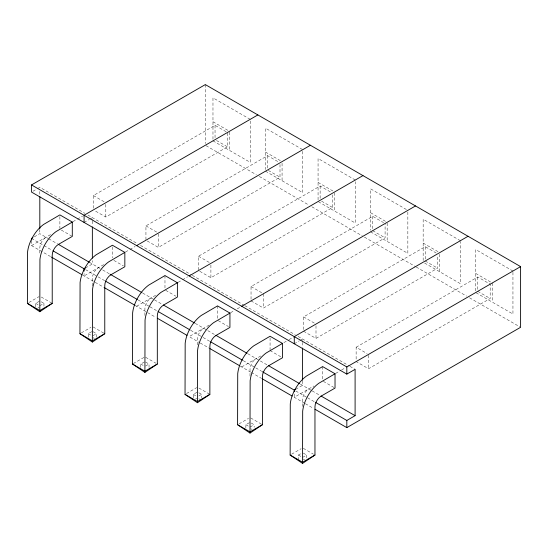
<?xml version="1.0" encoding="UTF-8"?>
<svg xmlns="http://www.w3.org/2000/svg" width="548" height="548" viewBox="0 0 548 548"><rect width="100%" height="100%" fill="white"/><g stroke="black" fill="none" stroke-linecap="round" stroke-linejoin="round"><path stroke-width="0.41" stroke-dasharray="2.74 2.06" d="M32.914 191.293L37.052 188.902M37.744 188.505L39.812 187.306L84.961 213.378M93.393 208.199L93.393 195.554L215.042 125.321L227.454 132.486L227.454 146.816L105.805 217.049L94.852 210.727M34.298 236.839L39.812 233.654L47.957 238.353M31.537 240.819L31.537 245.6L50.765 234.496M72.946 221.687L76.645 219.556M77.384 219.125L82.563 216.138M84.084 222.426L88.913 219.638M89.605 219.241L92.359 217.645L92.359 220.173M280.001 164.51L280.001 177.155L158.351 247.388L145.939 240.223L145.939 225.886L267.588 155.659L278.542 161.982M85.467 267.972L92.359 263.992L92.359 260.622M28.859 302.517L39.079 296.612M35.675 306.77L35.675 303.359L39.812 300.968M103.675 264.622L84.084 275.932L84.084 273.548M125.499 252.025L129.191 249.895M129.931 249.463L135.109 246.477M39.812 305.75L43.95 303.359L43.95 308.476M37.744 308.134L39.12 307.339M332.547 194.848L332.547 207.493L210.905 277.726L198.492 270.561L198.492 256.224L320.135 185.998L331.088 192.321M81.405 332.855L90.9 327.375M88.221 337.109L88.221 333.698L92.359 331.307M136.63 306.27L156.221 294.961M178.045 282.364L181.737 280.227M182.477 279.802L187.656 276.815M93.05 335.691L96.496 333.698L96.496 337.109M251.039 299.215L251.039 286.563L372.681 216.337L383.634 222.659M133.226 363.612L144.179 357.289M140.768 367.448L140.768 364.036L144.905 361.646M209.144 325.08L189.176 336.609L199.541 342.596M230.592 312.703L234.291 310.565M237.243 308.86L240.942 306.722M145.597 366.023L149.042 364.036L149.042 367.448M251.039 300.9L263.451 308.065L385.093 237.832L385.093 223.502M303.585 329.547L303.585 316.902L425.227 246.669L436.181 252.998M186.505 393.533L196.725 387.628M193.314 397.786L193.314 394.375L197.458 391.984M241.73 366.948L261.314 355.638M283.878 342.616L288.317 340.055M289.056 339.623L293.488 337.061M198.835 395.964L201.596 394.375L201.596 397.786M195.383 399.15L196.766 398.355M294.276 343.774L299.098 340.993M299.79 340.589L302.551 339L302.551 341.527M303.585 331.239L315.997 338.404L437.64 268.171L437.64 255.526M356.132 347.24L477.774 277.007L490.186 284.179L490.186 298.509L368.544 368.742L356.132 361.57L356.132 347.24L367.085 353.563M295.653 389.327L302.551 385.34L302.551 381.127M239.051 423.864L248.539 418.384M245.867 428.125L245.867 424.714L250.004 422.323L254.142 424.714L254.142 427.269M304.633 403.266L294.276 397.286L313.86 385.977M335.684 373.38L340.863 370.386M341.603 369.962L345.302 367.831M250.004 427.098L254.142 424.714M291.598 454.203L301.092 448.723M298.413 460.169L298.413 455.046L301.167 453.456M302.551 457.436L306.688 455.046L306.688 458.464M250.21 119.348L212.973 97.845L212.973 140.014M355.303 180.025L318.066 158.523L318.066 201.52L355.303 223.022L355.303 181.71M406.39 209.521L370.612 188.861L370.612 230.201M460.395 240.702L423.159 219.2L423.159 261.369M212.973 121.738L228.084 130.458M265.52 152.077L280.631 160.797M318.066 182.416L334.616 191.964M370.612 212.747L386.443 221.892M423.159 243.086L438.27 251.813M475.705 273.425L492.255 282.98L492.255 302.092M216.501 140.494L227.454 146.816M268.315 170.414L280.001 177.155M321.594 201.171L332.547 207.493M372.681 230.667L385.093 237.832M425.227 261.006L437.64 268.171M477.774 291.344L490.186 298.509M212.973 140.85L250.21 162.345L250.21 120.19M265.52 171.188L302.756 192.684L302.756 149.686L265.52 128.184L265.52 169.524M370.612 231.859L407.849 253.361L407.849 212.049M424.597 263.033L460.395 283.7L460.395 241.545M206.055 145.693L256.382 174.75M259.341 176.463L308.928 205.089M311.894 206.795L362.221 235.852M364.441 237.133L415.507 266.616M416.247 267.047L466.574 296.105M469.533 297.811L520.6 327.293M93.393 195.554L105.805 202.719M145.939 225.886L156.892 232.215M198.492 256.224L210.172 262.971M251.039 286.563L263.451 293.728L263.451 308.065M303.585 316.902L314.538 323.224M87.92 215.083L137.507 243.709M140.466 245.422L191.533 274.904M192.273 275.329L244.079 305.243M244.819 305.668L295.146 334.725M298.112 336.438L349.179 365.92M349.919 366.345L355.097 369.338M61.342 230.078L71.562 235.976M113.888 260.416L123.382 265.896M165.702 290.33L175.929 296.235M218.255 320.669L228.475 326.574M270.068 350.583L281.021 356.906M323.347 381.346L335.027 388.087M48.697 238.777L57.574 243.908M89.399 262.28L101.983 269.548M102.723 269.972L109.381 273.822M142.686 293.05L153.789 299.455M154.529 299.886L161.927 304.154M195.232 323.382L207.076 330.225M207.815 330.65L215.22 334.924M247.785 353.72L259.622 360.557M260.362 360.988L267.767 365.263M300.331 384.059L311.428 390.471M312.168 390.895L319.573 395.17M31.537 238.428L52.259 250.395M85.563 269.623L97.407 276.459M98.147 276.884L104.805 280.734M138.11 299.962L149.214 306.373M149.953 306.798L157.358 311.072M190.663 330.3L209.905 341.411M243.209 360.639L255.046 367.475M255.786 367.9L261.711 371.318M295.756 390.977L306.853 397.382M307.599 397.814L314.997 402.081M31.537 245.6L50.779 256.704M82.604 275.082L94.448 281.919M95.188 282.343L103.325 287.042M135.151 305.421L155.872 317.381M200.28 343.021L209.165 348.151M240.25 366.091L250.607 372.078M251.347 372.503L261.711 378.483M305.373 403.698L313.518 408.397M41.271 297.037L51.498 302.934M93.092 326.951L104.771 333.698M145.638 357.289L155.858 363.194M198.917 388.053L209.137 393.95M250.731 417.966L262.417 424.714M303.277 448.305L313.504 454.203M41.189 301.77L43.95 303.359M93.05 331.704L96.496 333.698M145.597 362.043L149.042 364.036M198.835 392.779L201.596 394.375M303.236 453.059L306.688 455.046M35.675 303.359L39.12 305.352M88.221 333.698L90.982 335.287M140.768 364.036L143.528 365.626M193.314 394.375L196.766 396.362M245.867 424.714L248.621 426.303M298.413 455.046L301.167 456.642M93.05 337.678L94.427 338.472M198.835 398.752L201.596 400.348M250.689 428.694L252.073 429.488M303.236 459.032L304.62 459.827M477.774 277.007L477.774 290.502M439.708 254.306L439.708 271.753M425.227 246.669L425.227 259.32M387.162 223.139L387.162 241.415M372.681 216.337L372.681 228.982M368.544 355.248L368.544 368.742M334.616 192.8L334.616 211.076M322.614 366.591L322.614 379.237M320.135 185.998L320.135 198.643M315.997 325.759L315.997 338.404M302.551 342.37L302.551 347.425M302.551 406.438L302.551 399.677A8.775 5.069 -60 0 1 308.757 388.922M294.276 394.101L294.276 397.286M282.069 163.29L282.069 180.737M270.068 337.938L270.068 349.74M267.588 155.659L267.588 169.99M250.004 376.106L250.004 369.338A8.775 5.069 -60 0 1 256.211 358.591M229.523 132.123L229.523 150.405M217.522 305.914L217.522 318.559M215.042 125.321L215.042 137.966M210.905 265.081L210.905 277.726M205.315 84.591L205.315 143.555M197.458 344.918L197.458 339A8.775 5.069 -60 0 1 203.664 328.252M164.975 275.576L164.975 288.221M158.351 233.9L158.351 247.388M144.905 315.429L144.905 308.661A8.775 5.069 -60 0 1 151.111 297.913M112.429 246.922L112.429 257.882M105.805 204.404L105.805 217.049M92.359 221.015L92.359 225.228M92.359 285.933L92.359 278.322A8.775 5.069 -60 0 1 98.565 267.575M59.883 216.583L59.883 228.393M39.812 191.519L39.812 194.896M39.812 229.441L39.812 233.654M39.812 253.06L39.812 247.984A8.775 5.069 -60 0 1 46.018 237.236M512.949 271.034L475.705 249.539L475.705 292.536L512.949 314.038L512.949 271.034"/><path stroke-width="0.82" d="M52.224 303.359L39.812 311.723L27.4 303.359L27.53 252.265A26.373 15.228 -60 0 1 43.587 224.461L59.883 214.898L72.295 222.07L72.295 236.4L58.431 244.401A8.775 5.069 -60 0 0 52.224 255.149L52.224 303.359L39.812 310.524L27.4 303.359M104.771 333.698L92.359 342.055L79.946 333.698L80.083 282.604A26.373 15.228 -60 0 1 96.133 254.799L112.429 245.237L124.841 252.402L124.841 266.739L110.977 274.74A8.775 5.069 -60 0 0 104.771 285.487L104.771 333.698L92.359 340.863L79.946 333.698M157.317 364.036L144.905 372.393L132.493 364.036L132.63 312.942A26.373 15.228 -60 0 1 148.679 285.138L164.975 275.576L177.388 282.741L177.388 297.078L163.523 305.078A8.775 5.069 -60 0 0 157.317 315.826L157.317 364.036L144.905 371.202L132.493 364.036M209.87 394.375L197.458 402.732L185.039 394.375L185.176 343.281A26.373 15.228 -60 0 1 201.226 315.477L217.522 305.914L229.934 313.079L229.934 327.416L216.076 335.417A8.775 5.069 -60 0 0 209.87 346.165L209.87 394.375L197.458 401.54L185.039 394.375M262.417 424.714L250.004 433.071L237.592 424.714L237.722 373.62A26.373 15.228 -60 0 1 253.772 345.815L270.068 336.253L282.48 343.418L282.48 357.755L268.623 365.756A8.775 5.069 -60 0 0 262.417 376.503L262.417 424.714L250.004 431.879L237.592 424.714M314.963 455.046L302.551 463.409L290.139 455.046L290.269 403.958A26.373 15.228 -60 0 1 306.325 376.154L322.614 366.591L335.027 373.757L335.027 388.087L321.169 396.094A8.775 5.069 -60 0 0 314.963 406.842L314.963 455.046L302.551 462.217L290.139 455.046M315.737 402.513L346.822 420.46L355.097 415.679L355.097 369.338L346.822 374.113L31.537 192.088L31.537 184.923L205.315 84.591L520.6 266.616L520.6 327.293L346.822 427.625L314.997 409.253M32.914 237.633L31.537 238.428L31.537 240.024M72.295 222.07L55.999 231.626A26.373 15.228 -60 0 0 39.942 259.43L39.812 311.723M257.861 114.929L84.084 215.261L84.084 222.426M52.998 250.82L84.084 268.767L85.467 267.972M124.841 252.402L108.545 261.965A26.373 15.228 -60 0 0 92.496 289.769L92.359 342.055M136.63 245.593L310.408 145.268M177.388 282.741L161.091 292.303A26.373 15.228 -60 0 0 145.042 320.107L144.905 372.393M189.176 275.932L362.961 175.607M229.934 313.079L213.638 322.642A26.373 15.228 -60 0 0 197.588 350.446L197.458 402.732M241.73 306.27L415.507 205.945M282.48 343.418L266.184 352.981A26.373 15.228 -60 0 0 250.135 380.785L250.004 433.071M468.054 236.277L294.276 336.609L294.276 343.774M262.451 371.75L294.276 390.121L295.653 389.327M335.027 373.757L318.737 383.319A26.373 15.228 -60 0 0 302.681 411.123L302.551 463.409M31.537 184.923L346.822 366.948L520.6 266.616M58.314 244.333L89.399 262.28M110.121 274.247L141.946 292.618M163.407 305.01L194.492 322.957M215.96 335.349L247.038 353.296M268.506 365.687L299.592 383.634M321.053 396.026L355.097 415.679M105.545 281.158L137.37 299.537M158.098 311.497L189.916 329.869M210.644 341.836L242.469 360.207M51.519 257.135L81.864 274.651M104.065 287.474L134.411 304.989M157.358 318.237L186.957 335.328M209.905 348.576L239.503 365.667M262.451 378.915L292.057 396.005M346.822 366.948L346.822 374.113M346.822 420.46L346.822 427.625M302.551 348.268L302.551 380.285M294.276 390.121L294.276 391.71M92.359 226.913L92.359 258.094M84.084 268.767L84.084 271.157M39.812 196.581L39.812 228.598"/></g></svg>
